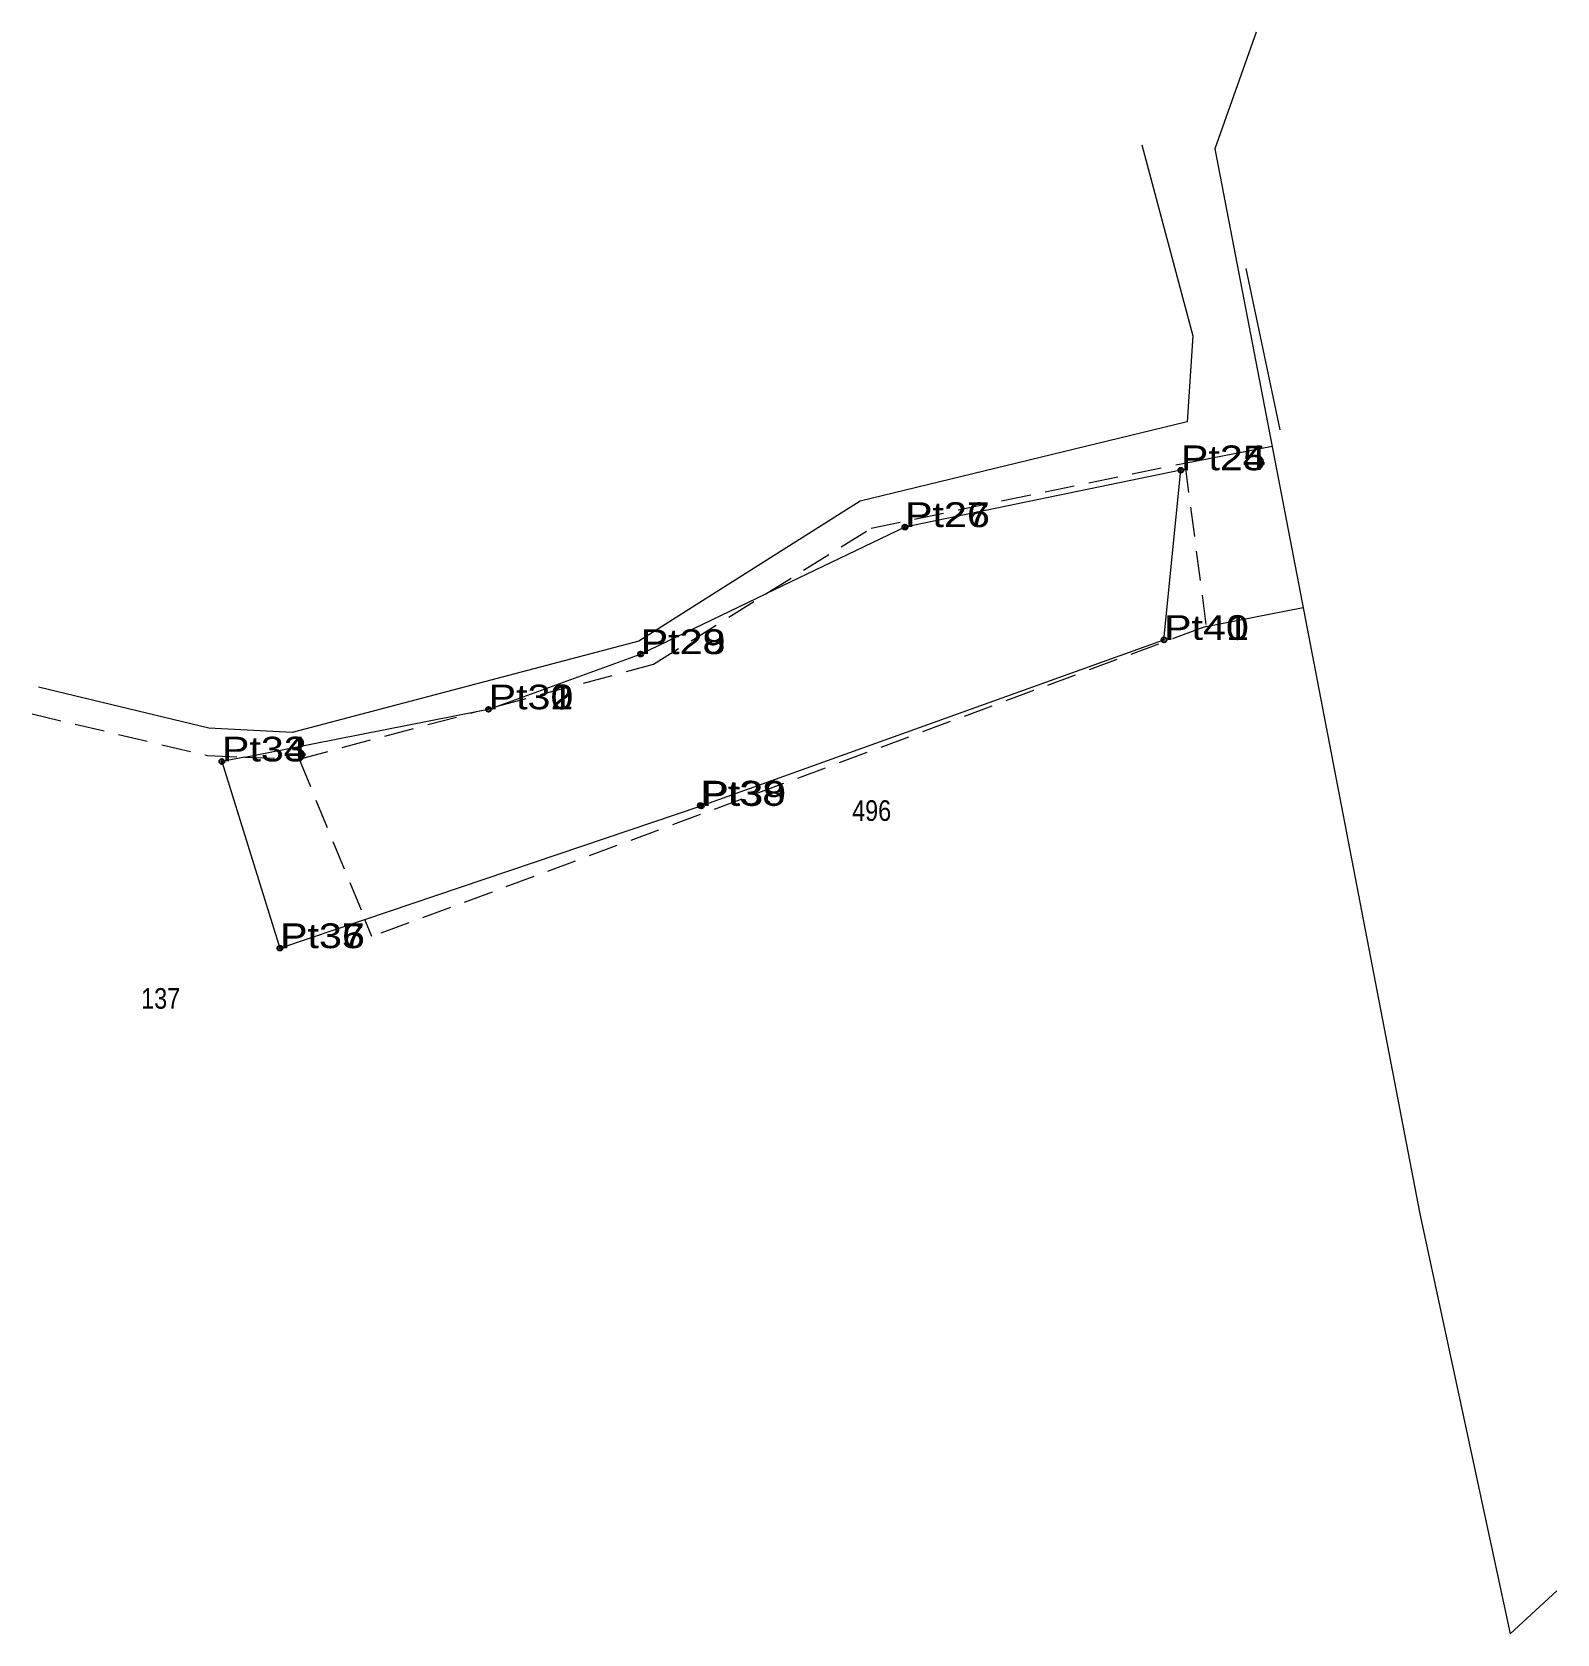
# Model space of a CAD drawing. Header units: metres. Extents: x 550218 to 551284, y 1839354 to 1840550.
# Drawn here: x 551172.4 to 551283.6, y 1839353.7 to 1839470.5 of the extents above; entities outside this region: 1.
import ezdxf
from ezdxf.enums import TextEntityAlignment as Align

# ---------------------------------------------------------------- set-up
doc = ezdxf.new("R2010")
doc.units = ezdxf.units.M
doc.header["$LTSCALE"] = 0.72
doc.header["$PDMODE"] = 32
doc.header["$PDSIZE"] = 0.36
doc.linetypes.add('MEDIUM_DASHED', pattern=[4.5, 3, -1.5])
for name, color, linetype in [('1', 7, 'Continuous'), ('12', 7, 'Continuous'), ('7', 7, 'Continuous')]:
    doc.layers.add(name, color=color, linetype=linetype)
for name, color, linetype, lineweight in [('10', 7, 'Continuous', 13), ('22', 7, 'Continuous', 13), ('5', 7, 'Continuous', 13), ('61', 7, 'Continuous', 13), ('9', 7, 'MEDIUM_DASHED', 13)]:
    doc.layers.add(name, color=color, linetype=linetype, lineweight=lineweight)

msp = doc.modelspace()

# ---------------------------------------------------------------- linework, layer by layer
at = {"layer": '10'}
msp.add_line((551187.92, 1839417.64), (551204.81, 1839420.95), dxfattribs=at)
for points in [[(551196.67, 1839405.8), (551221.19, 1839414.08), (551254.92, 1839426.18), (551256.15, 1839438.54), (551236.04, 1839434.4), (551225.9, 1839429.53)], [(551206.34, 1839421.36), (551216.77, 1839425.14), (551225.9, 1839429.53)], [(551204.81, 1839420.95), (551205.68, 1839421.12), (551206.34, 1839421.36)], [(551187.92, 1839417.64), (551186.24, 1839417.31), (551190.47, 1839403.71), (551196.67, 1839405.8), (551196.67, 1839405.8)]]:
    msp.add_lwpolyline(points, dxfattribs=at)
at = {"layer": '22'}
for points in [[(551261.64, 1839470.48), (551258.63, 1839461.97), (551273.57, 1839384.35), (551280.17, 1839353.73), (551283.57, 1839356.87)], [(551253.3, 1839462.26), (551257.03, 1839448.34), (551256.61, 1839442.06), (551232.77, 1839436.29), (551222.74, 1839429.95), (551216.63, 1839426.09), (551191.37, 1839419.43), (551185.29, 1839419.75), (551172.86, 1839422.74)]]:
    msp.add_lwpolyline(points, dxfattribs=at)
at = {"layer": '5'}
for p, q in [((551256.43, 1839439.07), (551262.8, 1839440.3)), ((551258, 1839427.16), (551265.06, 1839428.54))]:
    msp.add_line(p, q, dxfattribs=at)
at = {"layer": '61'}
msp.add_line((551263.4, 1839441.49), (551260.92, 1839453.25), dxfattribs=at)
at = {"layer": '7'}
for p in [(550218.67, 1840549.82), (551256.15, 1839438.55), (551256.15, 1839438.54), (551236.03, 1839434.41), (551236.04, 1839434.4), (551254.92, 1839426.18), (551216.77, 1839425.15), (551216.77, 1839425.14), (551205.68, 1839421.12), (551186.24, 1839417.32), (551186.24, 1839417.31), (551221.12, 1839414.11), (551221.19, 1839414.08), (551190.47, 1839403.71), (551190.48, 1839403.71)]:
    msp.add_point(p, dxfattribs=at)
at = {"layer": '9'}
for p, q in [((551191.87, 1839417.49), (551204.81, 1839420.95)), ((551187.92, 1839417.64), (551191.87, 1839417.49)), ((551191.87, 1839417.49), (551196.67, 1839405.8))]:
    msp.add_line(p, q, dxfattribs=at)
for points in [[(551225.9, 1839429.53), (551233.57, 1839434.33), (551256.43, 1839439.07), (551258, 1839427.16), (551257.56, 1839427), (551197.18, 1839404.55), (551196.67, 1839405.8)], [(551206.34, 1839421.36), (551217.7, 1839424.4), (551225.9, 1839429.53)], [(551172.4, 1839420.79), (551185.18, 1839417.75), (551187.92, 1839417.64)]]:
    msp.add_lwpolyline(points, dxfattribs=at)

# ---------------------------------------------------------------- texts
at = {"layer": '1', "width": 0.85}
for s, p in [('496', (551233.61, 1839412.99)), ('137', (551181.78, 1839399.3))]:
    msp.add_text(s, height=1.5, dxfattribs=at).set_placement(p, align=Align.CENTER)
at = {"layer": '12', "width": 1.25}
for s, p in [('Pt24', (551256.15, 1839438.55)), ('Pt25', (551256.15, 1839438.54)), ('Pt27', (551236.03, 1839434.41)), ('Pt26', (551236.04, 1839434.4)), ('Pt40', (551254.92, 1839426.18)), ('Pt41', (551254.92, 1839426.18)), ('Pt28', (551216.76, 1839425.14)), ('Pt29', (551216.77, 1839425.15)), ('Pt30', (551205.68, 1839421.12)), ('Pt31', (551205.68, 1839421.12)), ('Pt32', (551205.68, 1839421.12)), ('Pt33', (551186.24, 1839417.32)), ('Pt34', (551186.24, 1839417.32)), ('Pt38', (551221.12, 1839414.11)), ('Pt39', (551221.19, 1839414.08)), ('Pt35', (551190.47, 1839403.71)), ('Pt37', (551190.47, 1839403.71)), ('Pt36', (551190.48, 1839403.72))]:
    msp.add_text(s, height=1.8, dxfattribs=at).set_placement(p)

doc.saveas('drawing.dxf')
